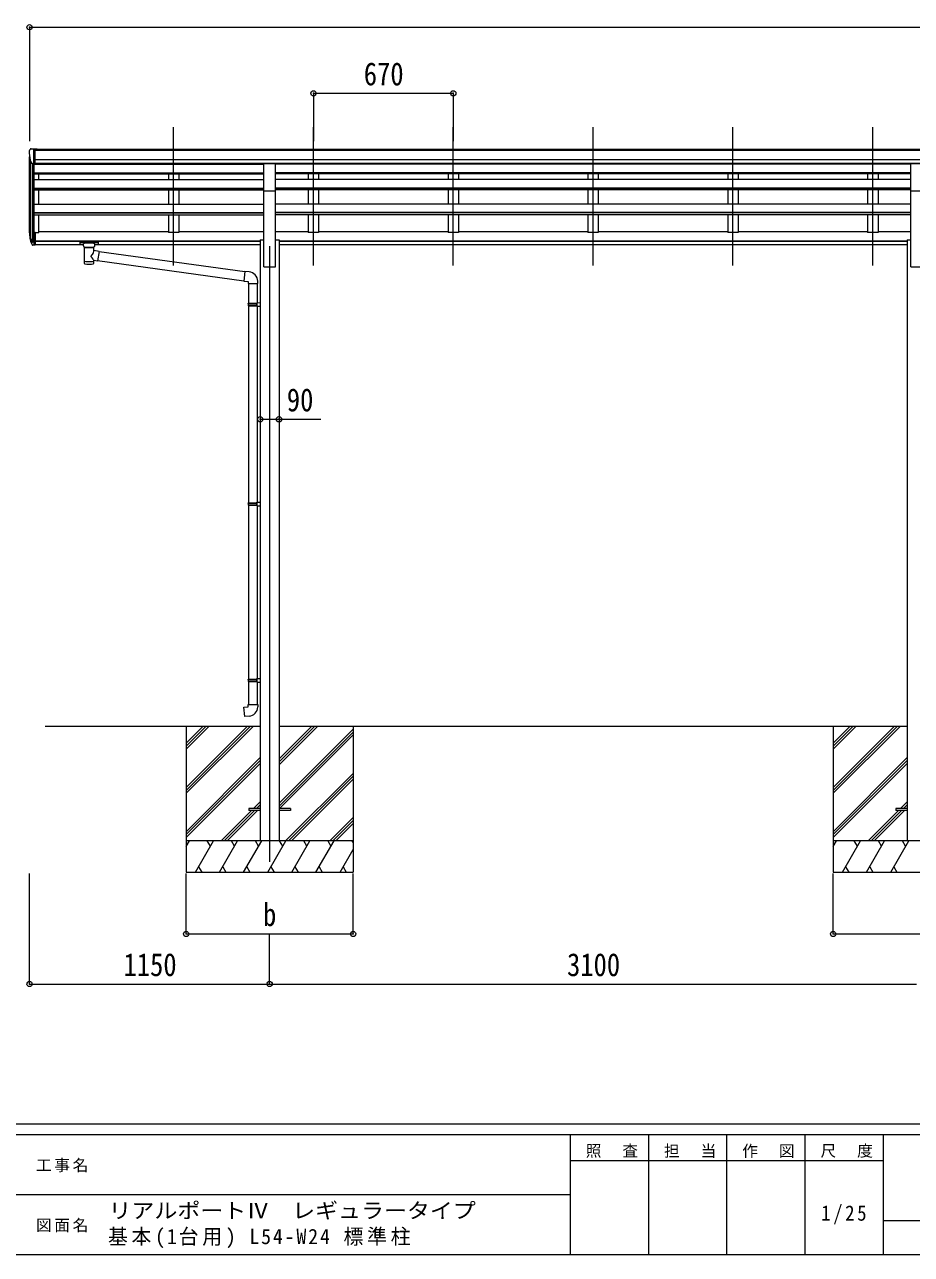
# Model space of a CAD drawing. Units: millimetres at full size, sheet at 1:25. Extents: x -6988 to 7066, y -4877 to 4823.
# Drawn here: x -324 to 3925, y -4877 to 1015 of the extents above; entities that cross this region are included whole.
import ezdxf
from ezdxf.enums import TextEntityAlignment as Align

# ---------------------------------------------------------------- set-up
doc = ezdxf.new("R2010")
doc.units = ezdxf.units.MM
doc.header["$LTSCALE"] = 25
doc.header["$PDMODE"] = 32
doc.header["$PDSIZE"] = 25
for name, color, linetype, lineweight in [('0-0_0', 7, 'Continuous', 9), ('0-1_本体', 4, 'Continuous', 9), ('0-2_部品', 7, 'Continuous', 9), ('0-8_PARTS2', 2, 'Continuous', 9), ('0-A_寸法', 6, 'Continuous', 9), ('F-0_240', 7, 'Continuous', 9)]:
    doc.layers.add(name, color=color, linetype=linetype, lineweight=lineweight)
doc.styles.add('ＭＳ ゴシック', font='')
doc.styles.get('ＭＳ ゴシック').set_extended_font_data('MS Gothic')

msp = doc.modelspace()

# ---------------------------------------------------------------- linework, layer by layer
at = {"layer": '0-0_0'}
for p, q in [((-225.87, -2345.47), (804.93, -2345.47)), ((450.13, -2345.47), (450.13, -3045.47)), ((450.13, -2639.65), (744.31, -2345.47)), ((450.13, -2653.79), (758.45, -2345.47)), ((450.13, -2667.93), (772.6, -2345.47)), ((450.13, -2455.8), (560.46, -2345.47)), ((450.13, -2441.66), (546.32, -2345.47)), ((450.13, -2427.52), (532.18, -2345.47)), ((895.33, -2531.1), (1080.96, -2345.47)), ((895.33, -2516.96), (1066.82, -2345.47)), ((895.33, -2502.82), (1052.68, -2345.47)), ((895.33, -2345.47), (3904.93, -2345.47)), ((1250.13, -2345.47), (1250.13, -3045.47)), ((3550.13, -2345.47), (3550.13, -3045.47)), ((3550.13, -2639.65), (3844.31, -2345.47)), ((3550.13, -2653.79), (3858.45, -2345.47)), ((3550.13, -2667.93), (3872.6, -2345.47)), ((3550.13, -2455.8), (3660.46, -2345.47)), ((3550.13, -2441.66), (3646.32, -2345.47)), ((3550.13, -2427.52), (3632.18, -2345.47)), ((895.33, -2714.95), (1250.13, -2360.15)), ((895.33, -2729.09), (1250.13, -2374.29)), ((897.59, -2740.97), (1250.13, -2388.44)), ((450.13, -2851.78), (804.93, -2496.98)), ((450.13, -2865.92), (804.93, -2511.13)), ((450.13, -2880.07), (804.93, -2525.27)), ((3550.13, -2851.78), (3904.93, -2496.98)), ((3550.13, -2865.92), (3904.93, -2511.13)), ((3550.13, -2880.07), (3904.93, -2525.27)), ((926.94, -2895.47), (1250.13, -2572.28)), ((941.08, -2895.47), (1250.13, -2586.43)), ((955.23, -2895.47), (1250.13, -2600.57)), ((773.07, -2740.97), (804.93, -2709.11)), ((3873.07, -2740.97), (3904.93, -2709.11)), ((618.57, -2895.47), (764.07, -2749.97)), ((632.72, -2895.47), (778.22, -2749.97)), ((646.86, -2895.47), (792.36, -2749.97)), ((787.22, -2740.97), (804.93, -2723.26)), ((801.36, -2740.97), (804.93, -2737.4)), ((3718.57, -2895.47), (3864.07, -2749.97)), ((3732.72, -2895.47), (3878.22, -2749.97)), ((3746.86, -2895.47), (3892.36, -2749.97)), ((3887.22, -2740.97), (3904.93, -2723.26)), ((3901.36, -2740.97), (3904.93, -2737.4)), ((1139.07, -2895.47), (1250.13, -2784.41)), ((1153.22, -2895.47), (1250.13, -2798.56)), ((1167.36, -2895.47), (1250.13, -2812.7)), ((1250.13, -2895.47), (450.13, -2895.47)), ((450.13, -2922.98), (466.01, -2895.47)), ((494.88, -3045.47), (581.48, -2895.47)), ((566.48, -2921.45), (551.48, -2895.47)), ((610.35, -3045.47), (696.95, -2895.47)), ((681.95, -2921.45), (666.95, -2895.47)), ((725.82, -3045.47), (812.42, -2895.47)), ((797.42, -2921.45), (782.42, -2895.47)), ((841.29, -3045.47), (927.89, -2895.47)), ((912.89, -2921.45), (897.89, -2895.47)), ((956.76, -3045.47), (1043.36, -2895.47)), ((1028.36, -2921.45), (1013.36, -2895.47)), ((1072.23, -3045.47), (1158.83, -2895.47)), ((1128.83, -2895.47), (1143.83, -2921.45)), ((1187.7, -3045.47), (1250.13, -2937.33)), ((1244.3, -2895.47), (1250.13, -2905.57)), ((4350.13, -2895.47), (3550.13, -2895.47)), ((3550.13, -2922.98), (3566.01, -2895.47)), ((3594.88, -3045.47), (3681.48, -2895.47)), ((3666.48, -2921.45), (3651.48, -2895.47)), ((3710.35, -3045.47), (3796.95, -2895.47)), ((3781.95, -2921.45), (3766.95, -2895.47)), ((3825.82, -3045.47), (3912.42, -2895.47)), ((3897.42, -2921.45), (3882.42, -2895.47)), ((450.13, -3045.47), (1250.13, -3045.47)), ((509.88, -3019.49), (524.87, -3045.47)), ((625.35, -3019.49), (640.35, -3045.47)), ((740.82, -3019.49), (755.82, -3045.47)), ((856.29, -3019.49), (871.29, -3045.47)), ((971.76, -3019.49), (986.76, -3045.47)), ((1087.23, -3019.49), (1102.23, -3045.47)), ((1202.7, -3019.49), (1217.7, -3045.47)), ((3550.13, -3045.47), (4350.13, -3045.47)), ((3609.88, -3019.49), (3624.87, -3045.47)), ((3725.35, -3019.49), (3740.35, -3045.47)), ((3840.82, -3019.49), (3855.82, -3045.47))]:
    msp.add_line(p, q, dxfattribs=at)
at = {"layer": '0-1_本体'}
for p, q in [((-273.37, 418.65), (5073.63, 418.65)), ((-273.37, 413.3), (5073.63, 413.3)), ((-299.87, 17.65), (-299.87, 381.9)), ((-295.59, 363.1), (-295.59, -6.61)), ((-273.37, 369.77), (5073.63, 369.77)), ((-285.87, 347.74), (-285.87, -24.61)), ((-279.87, 347.27), (-279.87, 19.82)), ((-279.87, 347.26), (822.63, 347.26)), ((-279.87, 305.07), (822.63, 305.07)), ((-279.87, 303.67), (822.63, 303.67)), ((-279.87, 299.98), (822.63, 299.98)), ((-273.37, 352.1), (5073.63, 352.1)), ((822.63, 349.73), (-273.37, 349.73)), ((-254.87, 272.74), (-254.87, 299.98)), ((365.13, 349.73), (365.13, 347.26)), ((365.13, 299.98), (365.13, 272.74)), ((415.13, 349.73), (415.13, 347.26)), ((415.13, 299.98), (415.13, 272.74)), ((3922.63, 347.26), (877.63, 347.26)), ((3922.63, 305.07), (877.63, 305.07)), ((3922.63, 303.67), (877.63, 303.67)), ((3922.63, 299.98), (877.63, 299.98)), ((1035.13, 349.73), (1035.13, 347.26)), ((1035.13, 299.98), (1035.13, 272.74)), ((1085.13, 349.73), (1085.13, 347.26)), ((1085.13, 299.98), (1085.13, 272.74)), ((1705.13, 349.73), (1705.13, 347.26)), ((1705.13, 299.98), (1705.13, 272.74)), ((1755.13, 349.73), (1755.13, 347.26)), ((1755.13, 299.98), (1755.13, 272.74)), ((2375.13, 349.73), (2375.13, 347.26)), ((2375.13, 299.98), (2375.13, 272.74)), ((2425.13, 349.73), (2425.13, 347.26)), ((2425.13, 299.98), (2425.13, 272.74)), ((3045.13, 349.73), (3045.13, 347.26)), ((3045.13, 299.98), (3045.13, 272.74)), ((3095.13, 349.73), (3095.13, 347.26)), ((3095.13, 299.98), (3095.13, 272.74)), ((3715.13, 349.73), (3715.13, 347.26)), ((3715.13, 299.98), (3715.13, 272.74)), ((3765.13, 349.73), (3765.13, 347.26)), ((3765.13, 299.98), (3765.13, 272.74)), ((-279.87, 272.74), (822.63, 272.74)), ((3922.63, 272.74), (877.63, 272.74)), ((-279.87, 232.01), (822.63, 232.01)), ((-279.87, 230.52), (822.63, 230.52)), ((-279.87, 223.71), (822.63, 223.71)), ((-254.87, 154.22), (-254.87, 223.71)), ((365.13, 223.71), (365.13, 154.22)), ((415.13, 223.71), (415.13, 154.22)), ((822.63, -145.47), (822.63, 218.47)), ((3922.63, 232.01), (877.63, 232.01)), ((3922.63, 230.52), (877.63, 230.52)), ((3922.63, 223.71), (877.63, 223.71)), ((877.63, -145.47), (877.63, 218.47)), ((1035.13, 223.71), (1035.13, 154.22)), ((1085.13, 223.71), (1085.13, 154.22)), ((1705.13, 223.71), (1705.13, 154.22)), ((1755.13, 223.71), (1755.13, 154.22)), ((2375.13, 223.71), (2375.13, 154.22)), ((2425.13, 223.71), (2425.13, 154.22)), ((3045.13, 223.71), (3045.13, 154.22)), ((3095.13, 223.71), (3095.13, 154.22)), ((3715.13, 223.71), (3715.13, 154.22)), ((3765.13, 223.71), (3765.13, 154.22)), ((3922.63, -145.47), (3922.63, 218.47)), ((-279.87, 154.22), (822.63, 154.22)), ((3922.63, 154.22), (877.63, 154.22)), ((-279.87, 114.91), (822.63, 114.91)), ((-279.87, 113.43), (822.63, 113.43)), ((-279.87, 103.95), (822.63, 103.95)), ((-254.87, 19), (-254.87, 103.95)), ((365.13, 103.95), (365.13, 19)), ((3922.63, 114.91), (877.63, 114.91)), ((3922.63, 113.43), (877.63, 113.43)), ((3922.63, 103.95), (877.63, 103.95)), ((1035.13, 103.95), (1035.13, 19)), ((1705.13, 103.95), (1705.13, 19)), ((2375.13, 103.95), (2375.13, 19)), ((3045.13, 103.95), (3045.13, 19)), ((3715.13, 103.95), (3715.13, 19)), ((-273.37, 19), (-254.87, 19)), ((-254.87, 23.8), (365.13, 23.8)), ((415.13, 23.8), (822.63, 23.8)), ((877.63, 23.8), (1035.13, 23.8)), ((1085.13, 23.8), (1705.13, 23.8)), ((1755.13, 23.8), (2375.13, 23.8)), ((2425.13, 23.8), (3045.13, 23.8)), ((3095.13, 23.8), (3715.13, 23.8)), ((3765.13, 23.8), (3922.63, 23.8)), ((-273.37, -20.51), (804.93, -20.51)), ((-273.37, -21.89), (804.93, -21.89)), ((-273.37, -39.07), (-41.87, -39.07)), ((12.13, -39.07), (804.93, -39.07)), ((804.93, -15.47), (804.93, -2895.47)), ((804.93, -15.47), (822.63, -15.47)), ((877.63, -15.47), (895.33, -15.47)), ((895.33, -15.47), (895.33, -2895.47)), ((895.33, -20.51), (3904.93, -20.51)), ((895.33, -21.89), (3904.93, -21.89)), ((895.33, -39.07), (3904.93, -39.07)), ((3904.93, -15.47), (3922.63, -15.47)), ((3904.93, -15.47), (3904.93, -2895.47)), ((822.63, -145.47), (877.63, -145.47)), ((3922.63, -145.47), (3977.63, -145.47))]:
    msp.add_line(p, q, dxfattribs=at)
for points in [[(877.63, 349.73), (3740.13, 349.61), (3922.63, 349.61)], [(415.13, 103.95), (415.13, 19), (365.13, 19)], [(1085.13, 103.95), (1085.13, 19), (1035.13, 19)], [(1755.13, 103.95), (1755.13, 19), (1705.13, 19)], [(2425.13, 103.95), (2425.13, 19), (2375.13, 19)], [(3095.13, 103.95), (3095.13, 19), (3045.13, 19)], [(3765.13, 103.95), (3765.13, 19), (3715.13, 19)]]:
    msp.add_lwpolyline(points, dxfattribs=at)
at = {"layer": '0-2_部品'}
for p, q in [((-294.96, 419.68), (-299.03, 413.88)), ((-291.87, 420.25), (-294.2, 420.11)), ((-291.87, 420.25), (-273.37, 420.25)), ((-279.87, 347.27), (-279.87, 420.25)), ((-273.37, 420.25), (-263.37, 420.16)), ((-273.37, 348.27), (-273.37, 420.25)), ((-263.37, 418.65), (-263.37, 420.16)), ((-301.87, 410.88), (-301.87, 410.25)), ((-287.49, 349.08), (-296.77, 365.15)), ((-279.87, 347.27), (-285.08, 347.59)), ((-273.37, 348.27), (-279.87, 348.27)), ((822.63, 350.38), (877.63, 350.38)), ((822.63, 218.31), (822.63, 350.38)), ((877.63, 218.31), (877.63, 350.38)), ((3922.63, 350.38), (3977.63, 350.38)), ((3922.63, 218.31), (3922.63, 350.38)), ((822.63, 218.31), (877.63, 218.31)), ((3922.63, 218.31), (3977.63, 218.31)), ((-279.87, 19.82), (-279.87, -42.06)), ((-273.37, 19.82), (-279.87, 19.82)), ((-273.37, 19.82), (-273.37, -41.24)), ((-297.48, -6.22), (-287.31, -25.39)), ((-286.3, -24.14), (-296.06, -5.72)), ((-294.89, -23.07), (-287.31, -40.56)), ((-279.87, -24.89), (-285, -24.89)), ((-279.87, -26.89), (-284.71, -26.89)), ((-279.87, -42.06), (-284.71, -42.06)), ((-273.37, -18.49), (-279.87, -18.49)), ((-273.37, -23.89), (-279.87, -23.89)), ((-273.37, -41.24), (-279.87, -41.24)), ((-58.37, -26.95), (-58.37, -37.71)), ((-58.37, -27.14), (-58.37, -28.68)), ((-56.37, -26.29), (26.63, -26.29)), ((-56.37, -28.47), (26.63, -28.47)), ((-56.37, -38.38), (-41.87, -38.38)), ((-41.87, -45.18), (-41.87, -34.91)), ((-37.77, -49.68), (-37.79, -129.98)), ((8.03, -67.26), (8.03, -49.67)), ((12.13, -45.18), (12.13, -34.91)), ((12.13, -38.38), (26.63, -38.38)), ((28.63, -26.95), (28.63, -37.71)), ((33.25, -71.16), (8.03, -67.25)), ((8.05, -129.98), (8.03, -113.35)), ((8.03, -113.6), (26.23, -116.42)), ((33.25, -71.16), (26.23, -116.42)), ((727.21, -213.79), (26.23, -116.42)), ((33.25, -71.16), (731.22, -167.96)), ((752.05, -169.78), (731.22, -167.96)), ((747.13, -225.53), (793.13, -225.53)), ((749.13, -225.53), (749.13, -319.53)), ((791.13, -225.53), (791.13, -316.97)), ((793.13, -225.53), (793.13, -214.61)), ((747.13, -321.53), (748.13, -319.53)), ((747.13, -321.53), (791.13, -321.53)), ((747.13, -321.53), (747.13, -329.53)), ((747.13, -329.53), (791.13, -329.53)), ((747.13, -329.53), (748.13, -331.53)), ((748.13, -319.53), (791.13, -319.53)), ((748.13, -331.53), (791.13, -331.53)), ((749.13, -331.53), (749.13, -1275.72)), ((786.65, -321.53), (786.22, -319.53)), ((789.13, -317.03), (805.13, -316.56)), ((789.13, -319.03), (789.13, -317.03)), ((789.13, -319.03), (791.13, -319.03)), ((789.13, -334.03), (789.13, -332.03)), ((789.13, -334.03), (805.13, -334.5)), ((791.13, -334.09), (791.13, -1273.16)), ((805.13, -316.56), (805.13, -334.5)), ((747.13, -1277.72), (748.13, -1275.72)), ((747.13, -1277.72), (791.13, -1277.72)), ((747.13, -1277.72), (747.13, -1285.72)), ((747.13, -1285.72), (791.13, -1285.72)), ((747.13, -1285.72), (748.13, -1287.72)), ((748.13, -1275.72), (791.13, -1275.72)), ((748.13, -1287.72), (791.13, -1287.72)), ((749.13, -1287.72), (749.13, -2120.88)), ((786.65, -1277.72), (786.22, -1275.72)), ((789.13, -1273.22), (805.13, -1272.75)), ((789.13, -1275.22), (789.13, -1273.22)), ((789.13, -1275.22), (791.13, -1275.22)), ((789.13, -1290.22), (789.13, -1288.22)), ((789.13, -1290.22), (805.13, -1290.69)), ((791.13, -1290.28), (791.13, -2118.32)), ((805.13, -1272.75), (805.13, -1290.69)), ((747.13, -2122.88), (748.13, -2120.88)), ((748.13, -2120.88), (791.13, -2120.88)), ((786.65, -2122.88), (786.22, -2120.88)), ((789.13, -2118.38), (805.13, -2117.91)), ((789.13, -2120.38), (789.13, -2118.38)), ((789.13, -2120.38), (791.13, -2120.38)), ((805.13, -2117.91), (805.13, -2135.85)), ((747.13, -2122.88), (791.13, -2122.88)), ((747.13, -2122.88), (747.13, -2130.88)), ((747.13, -2130.88), (791.13, -2130.88)), ((747.13, -2130.88), (748.13, -2132.88)), ((748.13, -2132.88), (791.13, -2132.88)), ((749.13, -2132.88), (749.13, -2242.88)), ((789.13, -2135.38), (789.13, -2133.38)), ((789.13, -2135.38), (805.13, -2135.85)), ((791.13, -2135.44), (791.13, -2242.88)), ((747.13, -2242.88), (793.13, -2242.88)), ((747.13, -2252.88), (747.13, -2242.88)), ((793.13, -2242.88), (793.13, -2253.79))]:
    msp.add_line(p, q, dxfattribs=at)
at = {"layer": '0-2_部品', "color": 4}
for p, q in [((750.33, -2740.97), (750.33, -2749.97)), ((805.13, -2740.97), (750.33, -2740.97)), ((805.13, -2749.97), (750.33, -2749.97)), ((949.93, -2740.97), (895.13, -2740.97)), ((3850.13, -2740.97), (3850.13, -2749.97)), ((3904.93, -2740.97), (3850.13, -2740.97)), ((3904.93, -2749.97), (3850.13, -2749.97))]:
    msp.add_line(p, q, dxfattribs=at)
at = {"layer": '0-2_部品'}
for points in [[(-58.37, -26.95), (-58.33, -26.76), (-58.25, -26.62), (-58.15, -26.53), (-58.05, -26.47), (-57.93, -26.42), (-57.63, -26.36), (-57.14, -26.31), (-56.6, -26.29), (-56.37, -26.29)], [(-58.37, -37.71), (-58.33, -37.91), (-58.25, -38.04), (-58.15, -38.14), (-58.05, -38.2), (-57.93, -38.24), (-57.63, -38.31), (-57.14, -38.35), (-56.6, -38.37), (-56.37, -38.38)], [(-41.83, -45.13), (-41.85, -45.48), (-41.61, -46.44), (-41.09, -47.32), (-40.28, -48.16), (-39.17, -48.96), (-37.77, -49.68)], [(8.03, -49.67), (8.26, -49.58), (9.62, -48.84), (10.73, -48), (11.49, -47.13), (11.95, -46.23), (12.12, -45.34)], [(26.63, -26.29), (26.98, -26.29), (27.51, -26.32), (27.96, -26.37), (28.27, -26.45), (28.44, -26.54), (28.56, -26.68), (28.62, -26.86), (28.63, -26.95)], [(26.63, -38.38), (26.98, -38.37), (27.51, -38.35), (27.96, -38.3), (28.27, -38.22), (28.44, -38.12), (28.56, -37.98), (28.62, -37.8), (28.63, -37.71)], [(731.22, -167.96), (727.21, -213.79), (747.13, -215.53), (747.13, -225.53)], [(786.65, -321.53), (786.65, -329.53), (786.22, -331.53)], [(789.13, -332.03), (791.13, -332.03), (791.13, -319.03)], [(786.65, -1277.72), (786.65, -1285.72), (786.22, -1287.72)], [(789.13, -1288.22), (791.13, -1288.22), (791.13, -1275.22)], [(789.13, -2133.38), (791.13, -2133.38), (791.13, -2120.38)], [(786.65, -2122.88), (786.65, -2130.88), (786.22, -2132.88)], [(752.05, -2298.62), (731.22, -2300.45), (727.21, -2254.62), (747.13, -2252.88)]]:
    msp.add_lwpolyline(points, dxfattribs=at)
at = {"layer": '0-2_部品', "color": 4}
msp.add_lwpolyline([(949.93, -2740.97), (949.93, -2749.97), (895.13, -2749.97)], dxfattribs=at)
at = {"layer": '0-2_部品'}
for centre, radius, start, end in [((-298.87, 410.88), 3, 93, 180), ((-294.14, 419.11), 1, 93.5, 145), ((-99.87, 410.25), 202, 180, 192.90261), ((-284.89, 350.58), 3, 210, 266.5), ((-211.21, 15.95), 89.07, 174.49576, 194.41188), ((-211.92, 20.23), 88.05, 177.22392, 197.21071), ((-166.65, 13.01), 133.22, 183.27987, 195.71302), ((-284.71, -23.89), 3, 210, 270), ((-284.71, -39.06), 3, 210, 270), ((-285, -23.39), 1.5, 210, 270), ((748.13, -214.61), 45, 0, 85), ((748.13, -2253.79), 45, 275, 0)]:
    msp.add_arc(centre, radius, start, end, dxfattribs=at)
for centre, major_axis, ratio, start_param, end_param in [((-56.37, -28.68), (2, 0), 0.109601, 1.5707963, 3.1415927), ((-14.87, -34.91), (27, 0), 0.122176, 6.2831853, 9.424778), ((-14.86, -50.14), (-22.91, 0.42), 0.072511, 0.0008029, 1.5715993), ((-14.86, -51.76), (-22.91, 0.42), 0.072511, 0.0008029, 1.5715993), ((-14.88, -50.14), (22.92, 0.42), 0.07247, 4.71158, 6.2823764), ((-14.88, -51.76), (22.92, 0.42), 0.07247, 4.71158, 6.2823764), ((-3.87, -45.18), (16, 0), 0.361356, 6.2636979, 6.2831853), ((26.63, -28.68), (2, 0), 0.109601, 0, 1.5707963), ((-14.87, -117.53), (22.91, 0), 0.122865, 3.1415927, 6.2831853), ((-14.87, -93.8), (-22.81, -26.62), 0.234429, 1.6855472, 3.1268519), ((-12.31, -91.15), (20.32, -22.25), 0.045535, 0.0389954, 1.3075346), ((-14.87, -129.98), (22.92, 0), 0.101955, 3.1415499, 6.2833984)]:
    msp.add_ellipse(centre, major_axis=major_axis, ratio=ratio, start_param=start_param, end_param=end_param, dxfattribs=at)
at = {"layer": '0-8_PARTS2'}
for p, q in [((390.13, -139.27), (390.13, 523.26)), ((1060.13, -139.27), (1060.13, 523.26)), ((1730.13, -139.27), (1730.13, 523.26)), ((2400.13, -139.27), (2400.13, 523.26)), ((3070.13, -139.27), (3070.13, 523.26)), ((3740.13, -139.27), (3740.13, 523.26)), ((850.13, -45.47), (850.13, -2995.47))]:
    msp.add_line(p, q, dxfattribs=at)
at = {"layer": '0-A_寸法'}
for p, q in [((-299.87, 1002.89), (-299.87, 457.26)), ((-299.87, 1002.89), (5100.13, 1002.89)), ((1060.13, 686.27), (1060.13, 457.26)), ((1060.13, 686.27), (1730.13, 686.27)), ((1730.13, 686.27), (1730.13, 457.26)), ((805.13, -875.65), (895.13, -875.65)), ((895.13, -875.65), (1095.13, -875.65)), ((-299.87, -3581.84), (-299.87, -3052.89)), ((450.13, -3341.86), (450.13, -3052.89)), ((1250.13, -3341.86), (1250.13, -3052.89)), ((3550.13, -3341.86), (3550.13, -3052.89)), ((450.13, -3341.86), (1250.13, -3341.86)), ((850.13, -3581.84), (850.13, -3341.86)), ((3550.13, -3341.86), (4350.13, -3341.86)), ((-299.87, -3581.84), (850.13, -3581.84)), ((850.13, -3581.84), (3950.13, -3581.84))]:
    msp.add_line(p, q, dxfattribs=at)
for p in [(-299.87, 1002.89), (1060.13, 686.27), (1730.13, 686.27), (805.13, -875.65), (895.13, -875.65), (450.13, -3341.86), (1250.13, -3341.86), (3550.13, -3341.86), (-299.87, -3581.84), (850.13, -3581.84)]:
    msp.add_point(p, dxfattribs=at)
at = {"layer": 'F-0_240', "color": 5}
for p, q in [((-6987.88, -4252.21), (6712.12, -4252.21)), ((-6987.88, -4302.21), (4489.82, -4302.21)), ((2289.82, -4302.21), (2289.82, -4877.21)), ((2664.82, -4302.21), (2664.82, -4877.21)), ((3039.82, -4302.21), (3039.82, -4877.21)), ((3414.82, -4302.21), (3414.82, -4877.21)), ((3789.82, -4302.21), (3789.82, -4877.21)), ((2289.82, -4427.21), (3789.82, -4427.21)), ((-2835.18, -4589.71), (2289.82, -4589.71)), ((3789.82, -4714.71), (4489.82, -4714.71)), ((-6987.88, -4877.21), (6712.12, -4877.21))]:
    msp.add_line(p, q, dxfattribs=at)

# ---------------------------------------------------------------- texts
at = {"layer": '0-A_寸法', "color": 7, "style": 'ＭＳ ゴシック', "width": 0.85}
for s, p in [('670', (1301.38, 691.27)), ('90', (932.63, -870.65)), ('b', (818.88, -3336.86)), ('1150', (150.13, -3576.84)), ('3100', (2275.13, -3576.84))]:
    msp.add_text(s, height=110, dxfattribs=at).set_placement(p, align=Align.BOTTOM_LEFT)
at = {"layer": 'F-0_240', "style": 'ＭＳ ゴシック', "width": 1.1}
msp.add_text('リアルポートⅣ\u3000レギュラータイプ', height=73.31, dxfattribs=at).set_placement((78.1, -4725.87), align=Align.BOTTOM_LEFT)
at = {"layer": 'F-0_240', "attachment_point": 7, "style": 'ＭＳ ゴシック'}
for s, insert, char_height in [('\\T1.17;照\u3000査', (2364.83, -4414.71), 54.99), ('\\T1.17;担\u3000当', (2739.83, -4414.71), 54.99), ('\\T1.17;作\u3000図', (3114.82, -4414.71), 54.99), ('\\T1.17;尺\u3000度', (3489.83, -4414.71), 54.99), ('\\T1.17;工事名', (-269.26, -4483.46), 54.99), ('\\T1.28;\\W0.9;1/25', (3492.95, -4733.46), 73.31), ('\\T1.17;図面名', (-269.26, -4770.96), 54.99), ('\\T1.19;\\W0.95;基本(1台用)\\~L54-W24\\~標準柱', (75.55, -4847.54), 73.31)]:
    msp.add_mtext(s, dxfattribs=dict(at, insert=insert, char_height=char_height))

doc.saveas('drawing.dxf')
